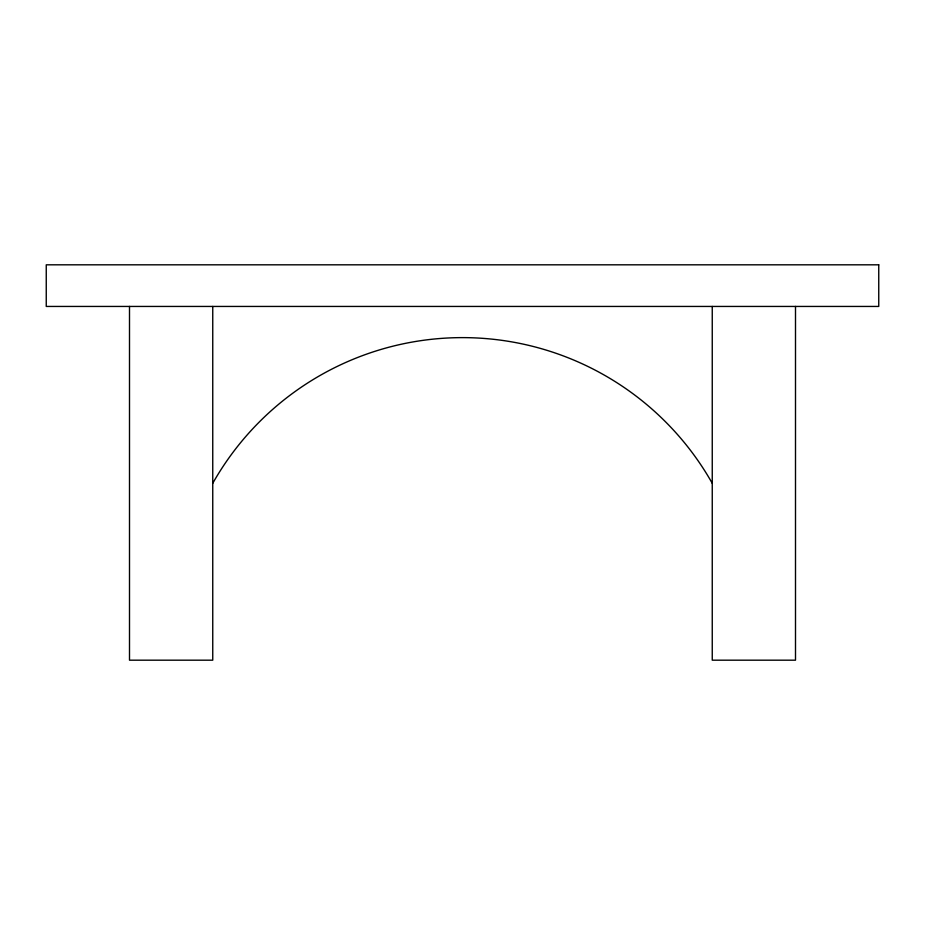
<?xml version="1.0" encoding="UTF-8"?>
<svg xmlns="http://www.w3.org/2000/svg" width="925" height="925" viewBox="0 0 925 925"><rect width="100%" height="100%" fill="white"/><g stroke="black" fill="none" stroke-linecap="round" stroke-linejoin="round"><path stroke-width="1.39" d="M795.5 306.441L795.5 660.184L712.25 660.184L712.25 306.441M212.75 306.441L212.75 660.184L129.5 660.184L129.5 306.441M212.75 483.312A286.912 286.912 0 0 1 712.25 483.312M878.75 264.816L46.25 264.816L46.25 306.441L878.75 306.441L878.75 264.816"/></g></svg>
